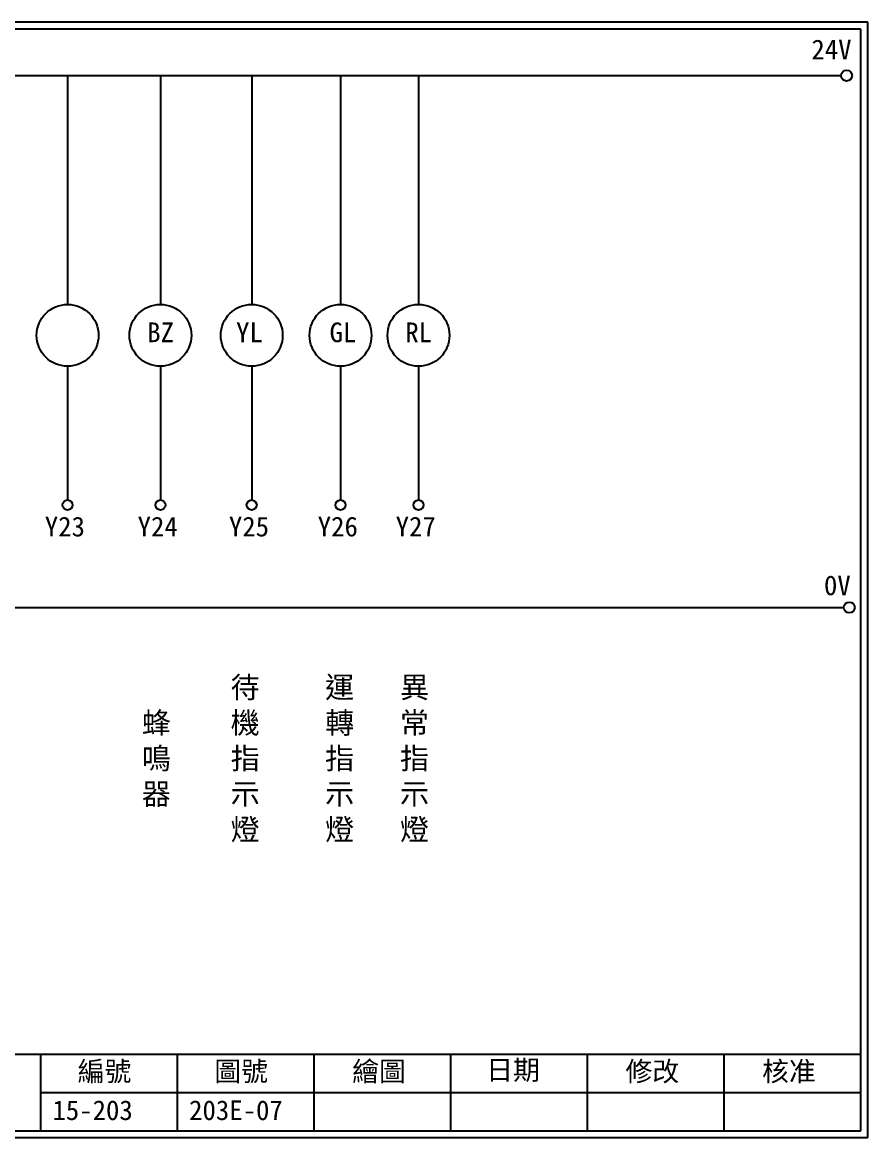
# Model space of a CAD drawing. Extents: x 889 to 1176, y 251 to 455.
# Drawn here: x 1021.4 to 1176.1, y 251.2 to 455.2 of the extents above; entities that cross this region are included whole.
import ezdxf

# ---------------------------------------------------------------- set-up
doc = ezdxf.new("R2010")
doc.units = 0
doc.layers.get('0').update_dxf_attribs({"linetype": 'CONTINUOUS'})
doc.layers.add('圖框層', color=7, linetype='CONTINUOUS')
doc.layers.add('標尺寸層', color=3, linetype='CONTINUOUS')
doc.styles.add('CNS', font='romanc.shx', dxfattribs={"bigfont": 'chineset.shx'})
doc.styles.add('STSL', font='kaiu.ttf')

msp = doc.modelspace()

# ---------------------------------------------------------------- linework, layer by layer
for centre in [(1172.21, 445.42), (1172.69, 348.15)]:
    msp.add_circle(centre, 1)
at = {"layer": '圖框層', "color": 7}
for p, q in [((1176.07, 455.16), (889.07, 455.16)), ((1176.07, 251.2), (1176.07, 455.16)), ((1174.82, 453.91), (890.32, 453.91)), ((1174.82, 252.44), (1174.82, 453.91)), ((890.32, 266.44), (1174.82, 266.44)), ((1024.82, 252.44), (1024.82, 266.44)), ((1049.82, 252.44), (1049.82, 266.44)), ((1074.82, 252.44), (1074.82, 266.44)), ((1099.82, 252.44), (1099.82, 266.44)), ((1124.82, 252.44), (1124.82, 266.44)), ((1149.82, 252.44), (1149.82, 266.44)), ((1024.82, 259.44), (1174.82, 259.44)), ((889.07, 251.2), (1176.07, 251.2)), ((890.32, 252.44), (1174.82, 252.44))]:
    msp.add_line(p, q, dxfattribs=at)
at = {"layer": '標尺寸層', "color": 7}
for p, q in [((893.61, 445.42), (1171.21, 445.42)), ((1029.7, 445.42), (1029.7, 403.59)), ((1046.68, 445.42), (1046.68, 403.59)), ((1063.38, 445.42), (1063.38, 403.59)), ((1079.63, 445.42), (1079.63, 403.59)), ((1093.89, 445.42), (1093.89, 403.59)), ((1029.7, 392.26), (1029.7, 367.81)), ((1046.68, 392.26), (1046.68, 367.81)), ((1063.38, 392.26), (1063.38, 367.81)), ((1079.63, 392.26), (1079.63, 367.81)), ((1093.89, 392.26), (1093.89, 367.81)), ((893.82, 348.15), (1171.69, 348.15))]:
    msp.add_line(p, q, dxfattribs=at)
for centre, radius in [((1029.7, 397.92), 5.66), ((1046.68, 397.92), 5.66), ((1063.38, 397.92), 5.66), ((1079.63, 397.92), 5.66), ((1093.89, 397.92), 5.66), ((1029.7, 366.89), 0.92), ((1046.68, 366.89), 0.92), ((1063.38, 366.89), 0.92), ((1079.63, 366.89), 0.92), ((1093.89, 366.89), 0.92)]:
    msp.add_circle(centre, radius, dxfattribs=at)

# ---------------------------------------------------------------- texts
at = {"layer": '圖框層', "color": 4, "style": 'STSL'}
for s, p in [('24V', (1165.77, 448.41)), ('BZ', (1044.27, 396.67)), ('YL', (1060.52, 396.67)), ('GL', (1077.62, 396.67)), ('RL', (1091.48, 396.67)), ('Y23 ', (1025.53, 361.15)), ('Y24 ', (1042.51, 361.15)), ('Y25 ', (1059.21, 361.15)), ('Y26 ', (1075.46, 361.15)), ('Y27 ', (1089.72, 361.15)), ('0V', (1168.07, 350.4)), ('編號', (1031.54, 261.53)), ('圖號', (1056.54, 261.53)), ('繪圖', (1081.76, 261.53)), ('日期', (1106.29, 261.78)), ('修改', (1131.76, 261.53)), ('核准', (1156.76, 261.53)), ('15-203', (1026.93, 254.42)), ('203E-07', (1051.93, 254.42))]:
    msp.add_text(s, height=3.6, dxfattribs=at).set_placement(p)
at = {"layer": '標尺寸層', "color": 7, "char_height": 3.9, "width": 2.8481, "attachment_point": 5, "style": 'CNS'}
for s, insert in [('{\\fDFKai-SB|b0|i0|c136|p65;待機指示燈}', (1062.19, 320.36)), ('{\\fDFKai-SB|b0|i0|c136|p65;運轉指示燈}', (1079.47, 320.36)), ('{\\fDFKai-SB|b0|i0|c136|p65;異常指示燈}', (1093.16, 320.36)), ('{\\fDFKai-SB|b0|i0|c136|p65;蜂鳴器}', (1045.94, 320.36))]:
    msp.add_mtext(s, dxfattribs=dict(at, insert=insert))

doc.saveas('drawing.dxf')
